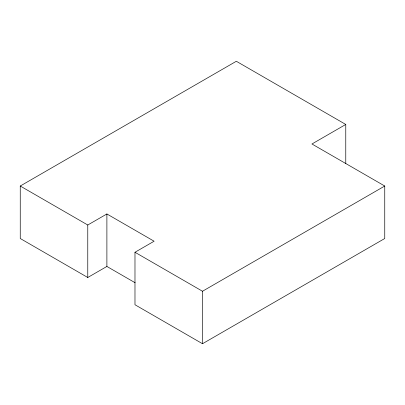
<?xml version="1.0" encoding="UTF-8"?>
<svg xmlns="http://www.w3.org/2000/svg" width="405" height="405" viewBox="0 0 405 405"><rect width="100%" height="100%" fill="white"/><g stroke="black" fill="none" stroke-linecap="round" stroke-linejoin="round"><path stroke-width="0.61" d="M135.108 282.741L106.89 266.45L87.769 277.491L20.25 238.51L20.25 186.027L236.333 61.271L345.769 124.456L345.769 163.66M20.25 186.027L87.769 225.003L106.89 213.967L154.108 241.223L134.981 252.264L134.981 304.747L202.5 343.729L384.75 238.51L384.75 186.027L311.936 143.988L345.769 124.456M134.981 252.264L202.5 291.246L384.75 186.027M202.5 291.246L202.5 343.729M106.89 213.967L106.89 266.45M87.769 225.003L87.769 277.491"/></g></svg>
